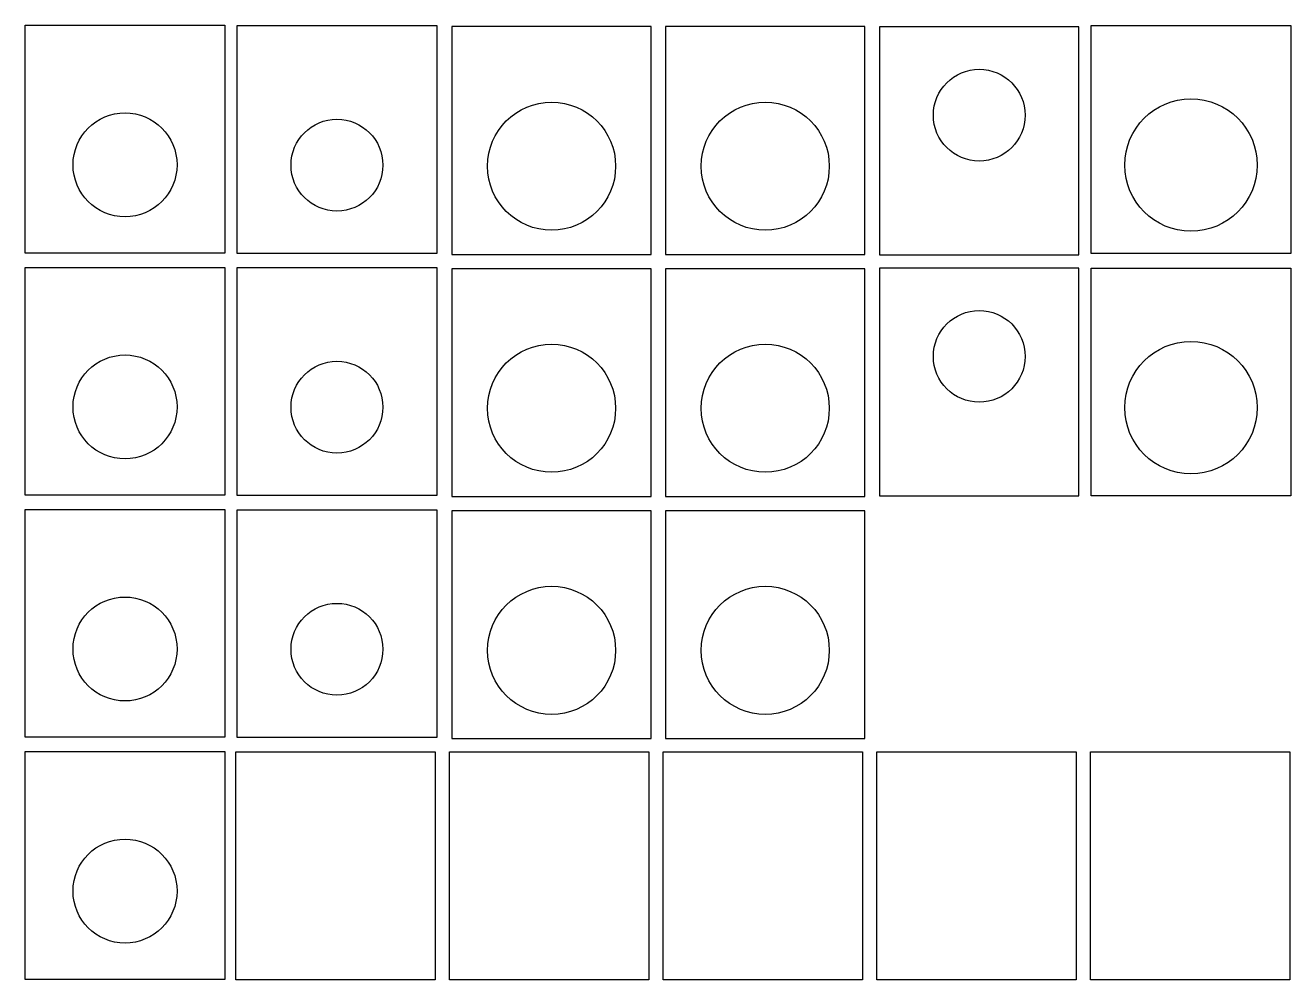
# Model space of a CAD drawing. Header units: millimetres. Extents: x -35 to 409, y -31 to 304.
import ezdxf

# ---------------------------------------------------------------- set-up
doc = ezdxf.new("R2010")
doc.units = ezdxf.units.MM

# ---------------------------------------------------------------- blocks, each defined once
blk = doc.blocks.new('*U1')
at = {"color": 7, "linetype": 'Continuous', "lineweight": 25}
for p, q in [((-35, 40), (35, 40)), ((-35, -40), (-35, 40)), ((35, 40), (35, -40)), ((35, -40), (-35, -40))]:
    blk.add_line(p, q, dxfattribs=at)
blk.add_circle((0, -9), 18.25, dxfattribs=at)
blk = doc.blocks.new('*U2')
at = {"color": 0, "linetype": 'ByBlock', "lineweight": -2, "transparency": 16777216}
for p in [(0, 255), (0, 170), (0, 85), (0, 0)]:
    blk.add_blockref('*U1', p, dxfattribs=at)
blk = doc.blocks.new('*U8')
at = {"color": 7, "linetype": 'Continuous', "lineweight": 25}
for p, q in [((-35, 40), (35, 40)), ((-35, -40), (-35, 40)), ((35, 40), (35, -40)), ((35, -40), (-35, -40))]:
    blk.add_line(p, q, dxfattribs=at)
blk.add_circle((0, -9), 16.12, dxfattribs=at)
blk = doc.blocks.new('*U9')
at = {"color": 0, "linetype": 'ByBlock', "lineweight": -2, "transparency": 16777216}
for p in [(0, 0), (0, -85), (0, -170)]:
    blk.add_blockref('*U8', p, dxfattribs=at)
blk = doc.blocks.new('*U10')
at = {"color": 7, "linetype": 'Continuous', "lineweight": 25}
for p, q in [((-35, 40), (-35, -40)), ((35, 40), (-35, 40)), ((35, -40), (35, 40)), ((-35, -40), (35, -40))]:
    blk.add_line(p, q, dxfattribs=at)
blk.add_circle((0, -9), 22.48, dxfattribs=at)
blk = doc.blocks.new('*U11')
at = {"color": 0, "linetype": 'ByBlock', "lineweight": -2, "transparency": 16777216}
for p in [(0, 0), (75, 0), (0, -85), (75, -85), (0, -170), (75, -170)]:
    blk.add_blockref('*U10', p, dxfattribs=at)
blk = doc.blocks.new('*U18')
at = {"color": 7, "linetype": 'Continuous', "lineweight": 25}
for p, q in [((-35, 40), (35, 40)), ((-35, -40), (-35, 40)), ((35, 40), (35, -40)), ((35, -40), (-35, -40))]:
    blk.add_line(p, q, dxfattribs=at)
blk = doc.blocks.new('*U19')
at = {"color": 0, "linetype": 'ByBlock', "lineweight": -2, "transparency": 16777216}
for p in [(0, 0), (75, 0), (150, 0), (225, 0), (300, 0)]:
    blk.add_blockref('*U18', p, dxfattribs=at)

msp = doc.modelspace()

# ---------------------------------------------------------------- linework, layer by layer
at = {"color": 7, "linetype": 'Continuous', "lineweight": 25}
for p, q in [((334.85, 303.44), (264.85, 303.44)), ((264.85, 303.44), (264.85, 223.44)), ((334.85, 223.44), (334.85, 303.44)), ((339.17, 303.92), (409.17, 303.92)), ((339.17, 223.92), (339.17, 303.92)), ((409.17, 303.92), (409.17, 223.92)), ((264.85, 223.44), (334.85, 223.44)), ((409.17, 223.92), (339.17, 223.92)), ((334.85, 218.75), (264.85, 218.75)), ((264.85, 218.75), (264.85, 138.75)), ((334.85, 138.75), (334.85, 218.75)), ((339.17, 218.76), (409.17, 218.76)), ((339.17, 138.76), (339.17, 218.76)), ((409.17, 218.76), (409.17, 138.76)), ((264.85, 138.75), (334.85, 138.75)), ((409.17, 138.76), (339.17, 138.76))]:
    msp.add_line(p, q, dxfattribs=at)
for centre, radius in [((299.85, 272.44), 16.1), ((374.17, 254.92), 23.25), ((299.85, 187.75), 16.1), ((374.17, 169.76), 23.25)]:
    msp.add_circle(centre, radius, dxfattribs=at)

# ---------------------------------------------------------------- block references
for name, p in [('*U2', (0, 9)), ('*U9', (74.4, 263.9)), ('*U11', (149.74, 263.53)), ('*U19', (73.92, 8.89))]:
    msp.add_blockref(name, p)

doc.saveas('drawing.dxf')
